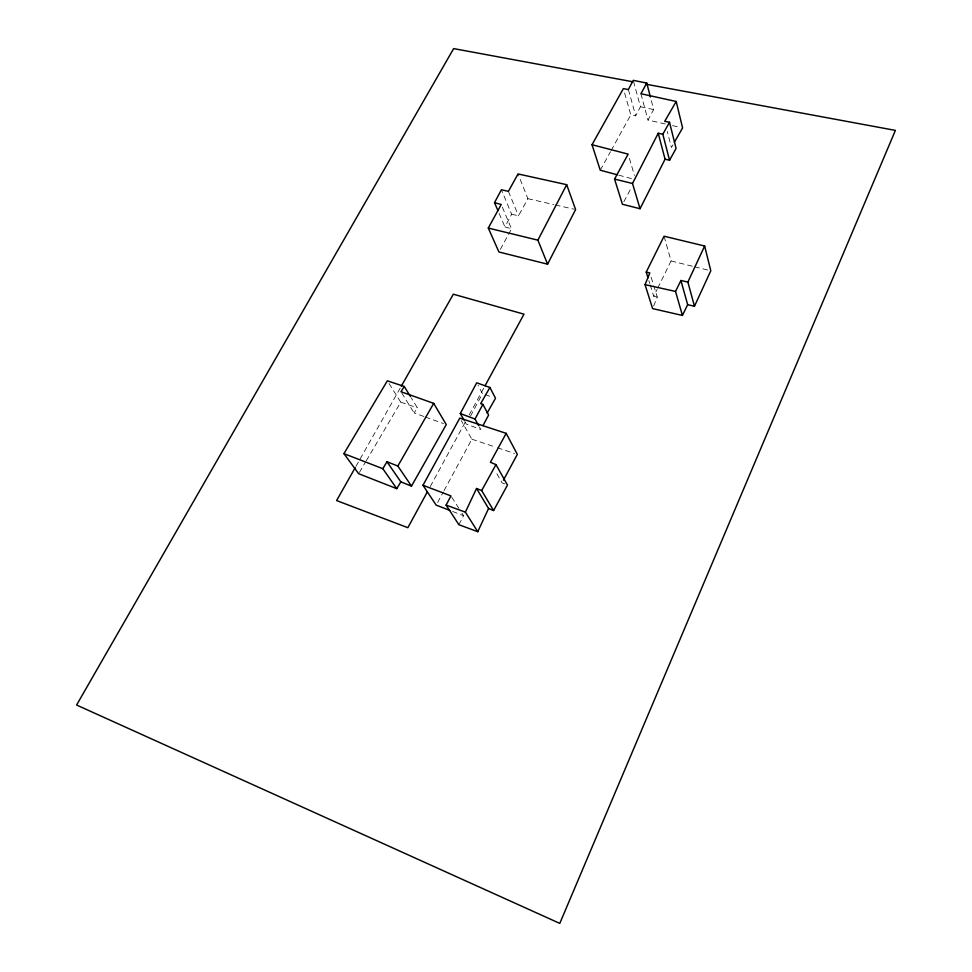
<?xml version="1.0" encoding="UTF-8"?>
<svg xmlns="http://www.w3.org/2000/svg" width="972" height="972" viewBox="0 0 972 972"><rect width="100%" height="100%" fill="white"/><g stroke="black" fill="none" stroke-linecap="round" stroke-linejoin="round"><path stroke-width="0.73" stroke-dasharray="4.86 3.65" d="M653.646 306.046L657.266 297.104L653.779 285.744M657.266 297.104L653.731 296.229L657.072 289.437M657.728 288.089L671.069 260.946L664.07 236.22M458.881 524.71L463.571 515.695L461.992 513.216M624.607 92.996L630.792 114.89L635.7 115.85L640.439 106.762L633.61 81.733M500.337 249.415L511.503 228.797L504.918 226.901L511.624 214.217L501.406 189.759M470.509 416.138L482.452 393.636L477.981 385.228M623.842 201.69L631.496 187.462M437.607 502.5L443.317 491.954M444.034 490.629L471.894 439.198L461.226 420.572M665.285 123.991L647.996 120.054L653.694 109.557L650.766 98.403M430.232 486.583L465.564 421.593M469.172 414.971L484.323 387.111M511.624 214.217L518.501 215.833L527.869 198.689L518.04 173.939M600.259 170.209L610.44 151.778M611.169 150.453L630.792 114.89M355.934 466.378L400.549 387.512M672.891 144.889L671.397 147.489L667.314 131.512M359.421 472.404L365.545 462.004M366.31 460.704L400.768 402.177L388.922 383.333M423.938 416.502L414.157 412.966L417.365 407.815L411.192 397.767M640.439 106.762L653.694 109.557M672.503 125.631L679.707 127.271M527.869 198.689L553.894 204.618M555.34 204.946L574.148 209.247M671.069 260.946L693.133 266.425M694.603 266.79L707.847 270.07M618.678 175.142L631.436 178.556M471.894 439.198L496.036 447.278M497.457 447.752L514.492 453.45M400.768 402.177L417.365 407.815M485.064 394.559L491.601 396.868M425.323 417.012L443.487 423.573M452.612 511.466L463.571 515.695M504.735 483.935L502.014 482.768L495.477 471.226M451.725 497.142L458.833 508.271M401.74 392.955L414.157 412.966M464.786 421.435L466.281 424.071L480.873 429.563L479.403 426.939M499.134 213.415L504.918 226.901M502.354 207.206L511.503 228.797M508.405 191.35L518.501 215.833M648.883 280.604L649.77 283.447M650.207 284.869L653.731 296.229M651.155 277.227L653.342 284.322M629.406 158.375L634.424 175.434M628.374 89.558L635.7 115.85M640.913 93.725L647.996 120.054"/><path stroke-width="1.46" d="M687.666 304.673L682.429 315.45L652.601 308.598L645.043 284.638L649.843 272.962L646.234 272.087L664.07 236.22L704.651 246.013L710.787 270.799L694.47 306.253L687.666 304.673L680.91 280.495L687.872 282.062L694.47 306.253M477.762 531.696L488.564 508.49L476.535 488.479L465.381 512.147L477.762 531.696L458.881 524.71L446.099 505.1L450.935 495.914L422.978 485.283L459.805 418.094L506.193 433.354L517.335 454.398L503.411 480.18M687.872 282.062L704.651 246.013M682.429 315.45L675.528 291.442L680.91 280.495M650.402 97.018L646.757 83.082L633.234 80.336L628.374 89.558L623.368 88.61L592.021 144.731L628.155 154.123L614.559 179.079L622.444 204.278L640.05 208.725L665.067 159.201L658.226 133.225L662.819 134.258L669.562 160.259L665.067 159.201M640.05 208.725L632.517 183.489L658.226 133.225M494.517 202.626L501.212 204.509L488.296 228.068L498.94 251.991L547.576 264.177L575.594 209.575L566.7 184.692L518.04 173.939L508.405 191.35L501.406 189.759L494.517 202.626L497.98 210.717M547.576 264.177L537.893 240.157L566.7 184.692M464.033 420.123L460.291 413.537L476.705 382.822L489.9 387.464L495.513 398.253L487.13 413.064M482.987 425.602L488.612 415.032L482.89 404.376L480.678 403.635L489.9 387.464M478.674 425.627L475.016 419.041L482.89 404.376M427.34 491.893L407.863 527.699L336.604 500.556L355.193 467.69M485.04 385.787L523.993 314.175L453.329 294.2L401.29 386.2M488.564 508.49L493.594 510.543L507.469 485.089L495.963 464.604L490.398 462.259L506.193 433.354M646.757 83.082L640.913 93.725L676.196 101.477L682.587 127.927L674.374 142.276M493.594 510.543L481.675 490.556L495.963 464.604M669.562 160.259L676.075 148.437L669.501 122.265L664.714 121.33L676.196 101.477M662.819 134.258L669.501 122.265M400.829 481.869L411.496 486.109L446.27 424.594L433.706 403.368L400.962 391.704L404.267 386.467L387.342 380.817L343.942 453.645L358.656 473.704L396.783 488.661L400.829 481.869L386.978 461.761L382.81 468.686L396.783 488.661M411.496 486.109L397.852 466.038L433.706 403.368M632.736 81.757L453.645 48.6L76.594 705.028L559.787 923.4L895.406 130.394L646.161 84.248M645.043 284.638L675.528 291.442M614.559 179.079L632.517 183.489M488.296 228.068L537.893 240.157M617.256 174.766L600.259 170.209L592.021 144.731M446.099 505.1L465.381 512.147M460.291 413.537L475.016 419.041M449.866 510.409L436.173 505.136L422.978 485.283M343.942 453.645L382.81 468.686M386.978 461.761L397.852 466.038M476.535 488.479L481.675 490.556M404.267 386.467L410.427 396.515M646.234 272.087L647.996 277.773"/></g></svg>
